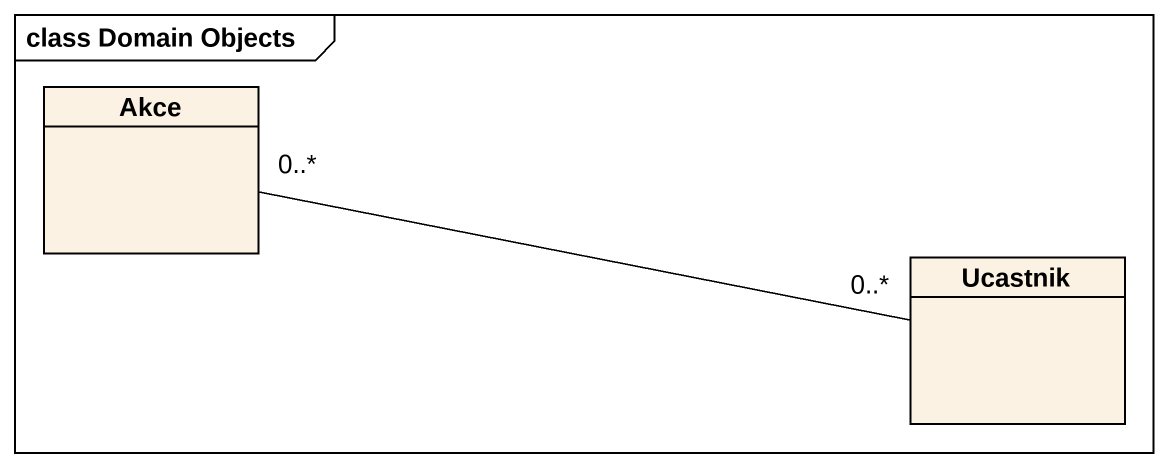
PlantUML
@startuml
mainframe class Domain Objects
hide circle
hide empty members
class Akce
class Ucastnik
Akce "0..*" -right- "0..*" Ucastnik
@enduml
